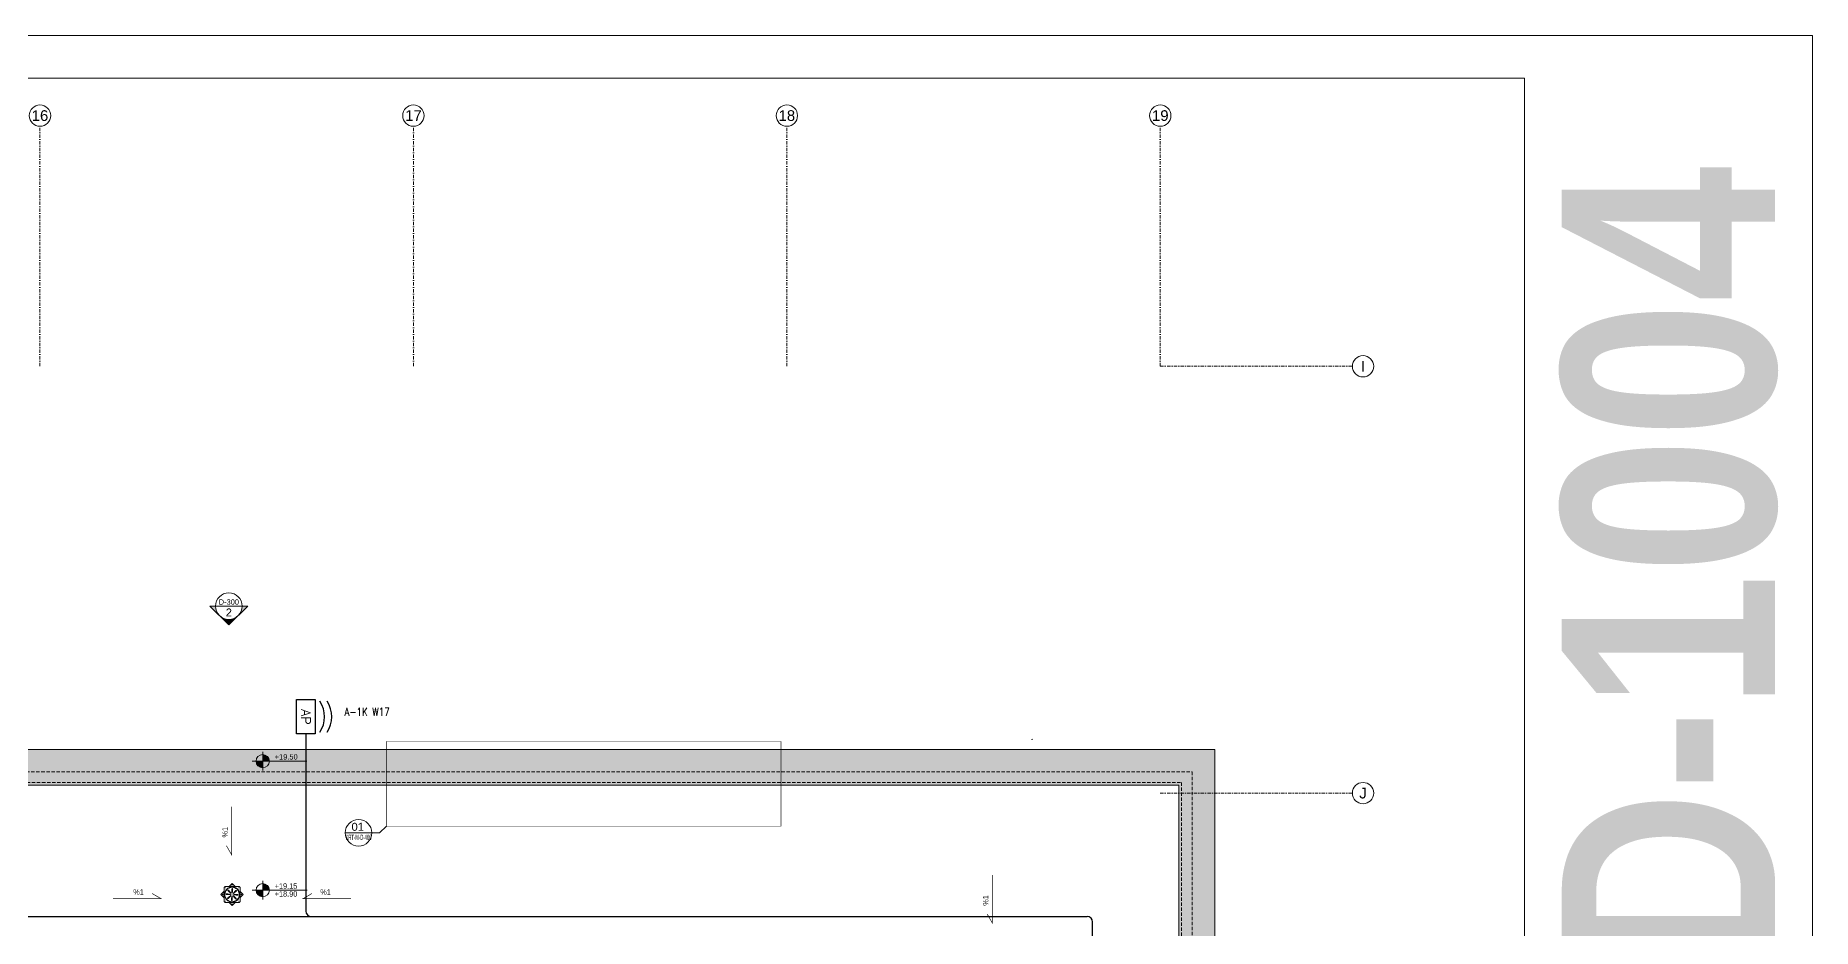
# Model space of a CAD drawing. Extents: x -2050 to 29725, y -1777 to 6820.
# Drawn here: x 26394 to 29725, y 2531 to 4205 of the extents above; entities that cross this region are included whole.
import ezdxf
from ezdxf.enums import TextEntityAlignment as Align

# ---------------------------------------------------------------- set-up
doc = ezdxf.new("R2010")
doc.units = 0
doc.header["$LTSCALE"] = 25
doc.header["$MEASUREMENT"] = 0
for name, pattern in [('DASHDOT2', [0.5, 0.25, -0.125, 0, -0.125]), ('DOT2', [0.125, 0, -0.125]), ('HIDDEN', [0.375, 0.25, -0.125]), ('HIDDEN2', [4.7625, 3.175, -1.5875])]:
    doc.linetypes.add(name, pattern=pattern)
doc.layers.get('0').update_dxf_attribs({"color": 9, "lineweight": 9})
for name, color, linetype, lineweight in [('06A', 9, 'Continuous', 9), ('06D', 9, 'Continuous', 9), ('20', 9, 'DOT2', 9), ('21', 9, 'Continuous', 9), ('24', 9, 'DASHDOT2', 9), ('40A', 9, 'Continuous', 9), ('DATA TAVAN', 160, 'Continuous', 30), ('E-HARİCİ ACCESS POINT (KABLOSUZ ERİŞİM İÇİN)', 4, 'Continuous', 30), ('E-YAZI', 7, 'Continuous', 30), ('GEB-BEZUG', 9, 'Continuous', 25)]:
    doc.layers.add(name, color=color, linetype=linetype, lineweight=lineweight)
doc.styles.add('Arial', font='arial.ttf', dxfattribs={"height": 2.5})
doc.styles.add('E-YAZI', font='txttw.shx')
doc.styles.add('MuuM_TEXT-BOLD', font='ARIALNB.TTF')
doc.styles.add('MuuM_TEXT-ITALIC', font='ARIALNI.TTF')
doc.styles.add('MuuM_TEXT-STANDART', font='ARIALN.TTF')

# ---------------------------------------------------------------- blocks, each defined once
blk = doc.blocks.new('Einfügepunkt')
at = {"layer": 'GEB-BEZUG'}
for p, q in [((-1, -1), (1, 1)), ((-1, 1), (1, -1))]:
    blk.add_line(p, q, dxfattribs=at)
blk = doc.blocks.new('p-suzgec')
at = {"ltscale": 25}
for p, q in [((-21.1, 0), (-15.5, 5.7)), ((-15.5, -5.7), (-21.1, 0)), ((-15.5, 5.7), (-15.2, 5.9)), ((-15.5, -5.7), (-15.5, 5.7)), ((-13.2, 15), (-15.2, 13)), ((-15.2, 13), (-15.2, -13)), ((12.8, 15), (-13.2, 15)), ((-10.5, 1.2), (-3.4, 0.3)), ((-6.1, 15), (-5.9, 15.2)), ((-5.9, 12.3), (-6, 12.5)), ((-5.9, 15.2), (-0.2, 20.9)), ((-5.9, 15.2), (5.4, 15.2)), ((-5.8, 12), (-5.9, 12.3)), ((-5.1, 12.9), (-5, 12.7)), ((-5, 12.7), (-4.8, 12.4)), ((-3.3, 0.2), (-3.4, 0.3)), ((-0.2, 0), (-0.5, 0)), ((-0.2, 20.9), (5.4, 15.2)), ((-0.2, 0), (-0.2, 0.2)), ((-0.2, 0), (0, 0)), ((-0.2, 0), (-0.2, -0.2)), ((0.9, 10.2), (0, 3.1)), ((0, 3), (0, 3.1)), ((5.4, 15.2), (5.6, 15)), ((12.1, 5.6), (12.3, 5.7)), ((12.6, 4.8), (12.5, 4.7)), ((14.8, 13), (12.8, 15)), ((14.8, -13), (14.8, 13)), ((14.8, 5.9), (15, 5.7)), ((15, 5.7), (15, -5.7)), ((15, 5.7), (20.6, 0)), ((20.6, 0), (15, -5.7)), ((-15.2, -5.9), (-15.5, -5.7)), ((-15.2, -13), (-13.2, -15)), ((-13.2, -15), (12.8, -15)), ((-13.1, -4.8), (-13, -4.7)), ((-13, -4.7), (-12.6, -4.6)), ((-12.6, -5.6), (-12.8, -5.7)), ((-12.2, -5.5), (-12.6, -5.6)), ((-5.9, -15.2), (-6.1, -15)), ((5.4, -15.2), (-5.9, -15.2)), ((-0.2, -20.9), (-5.9, -15.2)), ((-1.4, -10.2), (-0.5, -3.1)), ((-0.5, -3), (-0.5, -3.1)), ((5.4, -15.2), (-0.2, -20.9)), ((2.8, -0.2), (2.9, -0.3)), ((10, -1.2), (2.9, -0.3)), ((4.5, -12.7), (4.3, -12.4)), ((4.6, -12.9), (4.5, -12.7)), ((5.3, -12), (5.4, -12.3)), ((5.4, -12.3), (5.5, -12.5)), ((5.6, -15), (5.4, -15.2)), ((12.8, -15), (14.8, -13)), ((15, -5.7), (14.8, -5.9))]:
    blk.add_line(p, q, dxfattribs=at)
for centre, radius in [((-17.9, 0), 0.4), ((-17.9, 0), 0.358), ((-0.2, 0), 14.3), ((-12.8, 12.5), 0.3), ((-0.2, 17.7), 0.4), ((-0.2, 17.7), 0.358), ((12.2, 12.5), 0.3), ((17.4, 0), 0.4), ((17.4, 0), 0.358), ((-12.8, -12.5), 0.3), ((-0.2, -17.7), 0.4), ((-0.2, -17.7), 0.358), ((12.2, -12.5), 0.3)]:
    blk.add_circle(centre, radius, dxfattribs=at)
for radius, start, end in [(13.5, 114.6147, 200.3853), (13.8, 110.4176, 114.5824), (13.7, 110.4084, 114.5916), (13.3, 110.3378, 114.6622), (13.2, 110.3292, 114.6708), (13.5, 24.6147, 110.3853), (13.6, 294.6147, 20.3853), (13.2, 20.3292, 24.6708), (13.3, 20.3378, 24.6622), (13.7, 20.4084, 24.5916), (13.8, 20.4176, 24.5824), (13.7, 200.4084, 204.5916), (13.8, 200.4176, 204.5824), (13.3, 200.3378, 204.6622), (13.2, 200.3292, 204.6708), (13.5, 204.6147, 290.3853), (13.2, 290.3292, 294.6708), (13.3, 290.3378, 294.6622), (13.7, 290.4084, 294.5916), (13.8, 290.4176, 294.5824)]:
    blk.add_arc((-0.2, 0), radius, start, end, dxfattribs=at)
for points, knots in [([(-10.5, -0.3), (-10.6, -0.3), (-10.7, -0.3), (-10.9, -0.2), (-11, -0.2), (-11.1, 0), (-11.2, 0.1), (-11.2, 0.3), (-11.2, 0.4), (-11.2, 0.6), (-11.2, 0.7), (-11.1, 0.9), (-11.1, 1), (-10.9, 1.1), (-10.8, 1.1), (-10.6, 1.2), (-10.5, 1.2), (-10.4, 1.2)], [2.169268, 2.169268, 2.169268, 2.169268, 2.468107, 2.468107, 2.768207, 2.768207, 3.065525, 3.065525, 3.362844, 3.362844, 3.660162, 3.660162, 3.95748, 3.95748, 4.257581, 4.257581, 4.55635, 4.55635, 4.55635, 4.55635]), ([(-7.7, 7), (-7.8, 7.1), (-7.8, 7.2), (-7.9, 7.4), (-7.9, 7.5), (-7.9, 7.7), (-7.9, 7.8), (-7.8, 8), (-7.8, 8), (-7.6, 8.2), (-7.5, 8.2), (-7.3, 8.3), (-7.2, 8.3), (-7, 8.3), (-6.9, 8.3), (-6.7, 8.2), (-6.6, 8.1), (-6.6, 8)], [2.169268, 2.169268, 2.169268, 2.169268, 2.468107, 2.468107, 2.768207, 2.768207, 3.065525, 3.065525, 3.362844, 3.362844, 3.660162, 3.660162, 3.95748, 3.95748, 4.257581, 4.257581, 4.55635, 4.55635, 4.55635, 4.55635]), ([(-3.5, 0.4), (-3.5, 0.4), (-3.5, 0.4), (-3.5, 0.4), (-3.4, 0.4), (-3.4, 0.4), (-3.4, 0.3), (-3.3, 0.3), (-3.3, 0.3), (-3.3, 0.3), (-3.3, 0.2), (-3.2, 0.2), (-3.2, 0.1), (-3.3, 0.1), (-3.3, 0), (-3.3, 0), (-3.3, -0.1), (-3.4, -0.1), (-3.4, -0.1), (-3.5, -0.1), (-3.5, -0.1), (-3.5, -0.1), (-3.5, -0.1)], [-0.0013985, -0.0013985, -0.0013985, -0.0013985, 0, 0, 0, 0.0909291, 0.0909291, 0.1818582, 0.1818582, 0.2711248, 0.2711248, 0.3603915, 0.3603915, 0.4496581, 0.4496581, 0.5389247, 0.5389247, 0.6298538, 0.6298538, 0.7207829, 0.7207829, 0.7401198, 0.7401198, 0.7401198, 0.7401198]), ([(-2.2, 2.6), (-2.2, 2.6), (-2.2, 2.6), (-2.2, 2.6), (-2.2, 2.5), (-2.2, 2.5), (-2.2, 2.4), (-2.2, 2.4), (-2.2, 2.3), (-2.2, 2.3), (-2.2, 2.3), (-2.3, 2.2), (-2.3, 2.2), (-2.3, 2.2), (-2.4, 2.2), (-2.4, 2.1), (-2.5, 2.1), (-2.5, 2.2), (-2.6, 2.2), (-2.6, 2.2), (-2.6, 2.2), (-2.6, 2.2), (-2.6, 2.2)], [-0.0013985, -0.0013985, -0.0013985, -0.0013985, 0, 0, 0, 0.0909291, 0.0909291, 0.1818582, 0.1818582, 0.2711248, 0.2711248, 0.3603915, 0.3603915, 0.4496581, 0.4496581, 0.5389247, 0.5389247, 0.6298538, 0.6298538, 0.7207829, 0.7207829, 0.7401198, 0.7401198, 0.7401198, 0.7401198]), ([(-0.6, 10.2), (-0.6, 10.3), (-0.5, 10.4), (-0.5, 10.6), (-0.4, 10.7), (-0.3, 10.8), (-0.2, 10.9), (0, 11), (0.1, 11), (0.3, 11), (0.4, 11), (0.6, 10.9), (0.7, 10.8), (0.8, 10.7), (0.9, 10.6), (0.9, 10.4), (1, 10.3), (0.9, 10.2)], [2.169268, 2.169268, 2.169268, 2.169268, 2.468107, 2.468107, 2.768207, 2.768207, 3.065525, 3.065525, 3.362844, 3.362844, 3.660162, 3.660162, 3.95748, 3.95748, 4.257581, 4.257581, 4.55635, 4.55635, 4.55635, 4.55635]), ([(0.1, 3.2), (0.1, 3.2), (0.1, 3.2), (0.1, 3.2), (0.1, 3.2), (0.1, 3.2), (0.1, 3.1), (0.1, 3.1), (0, 3), (0, 3), (-0.1, 3), (-0.1, 3), (-0.2, 3), (-0.2, 3), (-0.2, 3), (-0.3, 3), (-0.3, 3.1), (-0.3, 3.1), (-0.4, 3.2), (-0.4, 3.2), (-0.4, 3.2), (-0.4, 3.3), (-0.4, 3.3)], [-0.0013985, -0.0013985, -0.0013985, -0.0013985, 0, 0, 0, 0.0909291, 0.0909291, 0.1818582, 0.1818582, 0.2711248, 0.2711248, 0.3603915, 0.3603915, 0.4496581, 0.4496581, 0.5389247, 0.5389247, 0.6298538, 0.6298538, 0.7207829, 0.7207829, 0.7401198, 0.7401198, 0.7401198, 0.7401198]), ([(2.3, 2), (2.3, 2), (2.3, 2), (2.3, 2), (2.3, 2), (2.2, 2), (2.2, 1.9), (2.2, 1.9), (2.1, 1.9), (2.1, 2), (2, 2), (2, 2), (1.9, 2), (1.9, 2.1), (1.9, 2.1), (1.9, 2.2), (1.9, 2.2), (1.9, 2.3), (1.9, 2.3), (1.9, 2.3), (2, 2.4), (2, 2.4), (2, 2.4)], [-0.0013985, -0.0013985, -0.0013985, -0.0013985, 0, 0, 0, 0.0909291, 0.0909291, 0.1818582, 0.1818582, 0.2711248, 0.2711248, 0.3603915, 0.3603915, 0.4496581, 0.4496581, 0.5389247, 0.5389247, 0.6298538, 0.6298538, 0.7207829, 0.7207829, 0.7401198, 0.7401198, 0.7401198, 0.7401198]), ([(3, -0.4), (3, -0.4), (3, -0.4), (3, -0.4), (2.9, -0.4), (2.9, -0.4), (2.9, -0.3), (2.8, -0.3), (2.8, -0.3), (2.8, -0.3), (2.8, -0.2), (2.7, -0.2), (2.7, -0.1), (2.8, -0.1), (2.8, 0), (2.8, 0), (2.8, 0.1), (2.9, 0.1), (2.9, 0.1), (3, 0.1), (3, 0.1), (3, 0.1), (3, 0.1)], [-0.0013985, -0.0013985, -0.0013985, -0.0013985, 0, 0, 0, 0.0909291, 0.0909291, 0.1818582, 0.1818582, 0.2711248, 0.2711248, 0.3603915, 0.3603915, 0.4496581, 0.4496581, 0.5389247, 0.5389247, 0.6298538, 0.6298538, 0.7207829, 0.7207829, 0.7401198, 0.7401198, 0.7401198, 0.7401198]), ([(6.8, 7.4), (6.8, 7.5), (6.9, 7.6), (7.1, 7.7), (7.2, 7.7), (7.4, 7.7), (7.5, 7.7), (7.7, 7.6), (7.8, 7.5), (7.9, 7.4), (8, 7.3), (8.1, 7.1), (8.1, 7), (8, 6.8), (8, 6.7), (7.9, 6.5), (7.8, 6.4), (7.8, 6.3)], [2.169268, 2.169268, 2.169268, 2.169268, 2.468107, 2.468107, 2.768207, 2.768207, 3.065525, 3.065525, 3.362844, 3.362844, 3.660162, 3.660162, 3.95748, 3.95748, 4.257581, 4.257581, 4.55635, 4.55635, 4.55635, 4.55635]), ([(10, 0.3), (10.1, 0.3), (10.2, 0.3), (10.4, 0.2), (10.5, 0.2), (10.6, 0), (10.7, -0.1), (10.7, -0.3), (10.7, -0.4), (10.7, -0.6), (10.7, -0.7), (10.6, -0.9), (10.6, -1), (10.4, -1.1), (10.3, -1.1), (10.1, -1.2), (10, -1.2), (9.9, -1.2)], [2.169268, 2.169268, 2.169268, 2.169268, 2.468107, 2.468107, 2.768207, 2.768207, 3.065525, 3.065525, 3.362844, 3.362844, 3.660162, 3.660162, 3.95748, 3.95748, 4.257581, 4.257581, 4.55635, 4.55635, 4.55635, 4.55635]), ([(-7.3, -7.4), (-7.3, -7.5), (-7.4, -7.6), (-7.6, -7.7), (-7.7, -7.7), (-7.9, -7.7), (-8, -7.7), (-8.2, -7.6), (-8.3, -7.5), (-8.4, -7.4), (-8.5, -7.3), (-8.6, -7.1), (-8.6, -7), (-8.5, -6.8), (-8.5, -6.7), (-8.4, -6.5), (-8.3, -6.4), (-8.3, -6.3)], [2.169268, 2.169268, 2.169268, 2.169268, 2.468107, 2.468107, 2.768207, 2.768207, 3.065525, 3.065525, 3.362844, 3.362844, 3.660162, 3.660162, 3.95748, 3.95748, 4.257581, 4.257581, 4.55635, 4.55635, 4.55635, 4.55635]), ([(-2.8, -2), (-2.8, -2), (-2.8, -2), (-2.8, -2), (-2.8, -2), (-2.7, -2), (-2.7, -1.9), (-2.7, -1.9), (-2.6, -1.9), (-2.6, -2), (-2.5, -2), (-2.5, -2), (-2.4, -2), (-2.4, -2.1), (-2.4, -2.1), (-2.4, -2.2), (-2.4, -2.2), (-2.4, -2.3), (-2.4, -2.3), (-2.4, -2.3), (-2.5, -2.4), (-2.5, -2.4), (-2.5, -2.4)], [-0.0013985, -0.0013985, -0.0013985, -0.0013985, 0, 0, 0, 0.0909291, 0.0909291, 0.1818582, 0.1818582, 0.2711248, 0.2711248, 0.3603915, 0.3603915, 0.4496581, 0.4496581, 0.5389247, 0.5389247, 0.6298538, 0.6298538, 0.7207829, 0.7207829, 0.7401198, 0.7401198, 0.7401198, 0.7401198]), ([(0.1, -10.2), (0.1, -10.3), (0, -10.4), (0, -10.6), (-0.1, -10.7), (-0.2, -10.8), (-0.3, -10.9), (-0.5, -11), (-0.6, -11), (-0.8, -11), (-0.9, -11), (-1.1, -10.9), (-1.2, -10.8), (-1.3, -10.7), (-1.4, -10.6), (-1.4, -10.4), (-1.5, -10.3), (-1.4, -10.2)], [2.169268, 2.169268, 2.169268, 2.169268, 2.468107, 2.468107, 2.768207, 2.768207, 3.065525, 3.065525, 3.362844, 3.362844, 3.660162, 3.660162, 3.95748, 3.95748, 4.257581, 4.257581, 4.55635, 4.55635, 4.55635, 4.55635]), ([(-0.6, -3.2), (-0.6, -3.2), (-0.6, -3.2), (-0.6, -3.2), (-0.6, -3.2), (-0.6, -3.2), (-0.6, -3.1), (-0.6, -3.1), (-0.5, -3), (-0.5, -3), (-0.4, -3), (-0.4, -3), (-0.4, -3), (-0.3, -3), (-0.3, -3), (-0.2, -3), (-0.2, -3.1), (-0.2, -3.1), (-0.2, -3.2), (-0.1, -3.2), (-0.1, -3.2), (-0.1, -3.3), (-0.1, -3.3)], [-0.0013985, -0.0013985, -0.0013985, -0.0013985, 0, 0, 0, 0.0909291, 0.0909291, 0.1818582, 0.1818582, 0.2711248, 0.2711248, 0.3603915, 0.3603915, 0.4496581, 0.4496581, 0.5389247, 0.5389247, 0.6298538, 0.6298538, 0.7207829, 0.7207829, 0.7401198, 0.7401198, 0.7401198, 0.7401198]), ([(1.7, -2.6), (1.7, -2.6), (1.7, -2.6), (1.7, -2.6), (1.7, -2.5), (1.7, -2.5), (1.7, -2.4), (1.7, -2.4), (1.7, -2.3), (1.7, -2.3), (1.7, -2.3), (1.8, -2.2), (1.8, -2.2), (1.8, -2.2), (1.9, -2.2), (1.9, -2.1), (2, -2.1), (2, -2.2), (2.1, -2.2), (2.1, -2.2), (2.1, -2.2), (2.1, -2.2), (2.1, -2.2)], [-0.0013985, -0.0013985, -0.0013985, -0.0013985, 0, 0, 0, 0.0909291, 0.0909291, 0.1818582, 0.1818582, 0.2711248, 0.2711248, 0.3603915, 0.3603915, 0.4496581, 0.4496581, 0.5389247, 0.5389247, 0.6298538, 0.6298538, 0.7207829, 0.7207829, 0.7401198, 0.7401198, 0.7401198, 0.7401198]), ([(7.2, -7), (7.3, -7.1), (7.3, -7.2), (7.4, -7.4), (7.4, -7.5), (7.4, -7.7), (7.4, -7.8), (7.3, -8), (7.3, -8), (7.1, -8.2), (7, -8.2), (6.8, -8.3), (6.7, -8.3), (6.5, -8.3), (6.4, -8.3), (6.2, -8.2), (6.1, -8.1), (6.1, -8)], [2.169268, 2.169268, 2.169268, 2.169268, 2.468107, 2.468107, 2.768207, 2.768207, 3.065525, 3.065525, 3.362844, 3.362844, 3.660162, 3.660162, 3.95748, 3.95748, 4.257581, 4.257581, 4.55635, 4.55635, 4.55635, 4.55635])]:
    blk.add_open_spline(points, degree=3, knots=knots, dxfattribs=at)
for points, weights in [([(-10.4, 1.2), (-5.1, 0.6), (-3.5, 0.4)], [1.04357122072, 1.19470433147, 1]), ([(-2.6, 2.2), (-3.9, 3.4), (-7.7, 7)], [1, 1.19289012244, 1.04336959178]), ([(-6.6, 8), (-3.3, 3.9), (-2.2, 2.6)], [1.04357122128, 1.19470433435, 1]), ([(-0.4, 3.3), (-0.4, 4.9), (-0.6, 10.2)], [1, 1.1928901223, 1.04336959175]), ([(0.9, 10.2), (0.3, 4.9), (0.1, 3.2)], [1.04357122043, 1.19470432993, 1]), ([(2, 2.4), (3.1, 3.6), (6.8, 7.4)], [1, 1.19289012017, 1.04336959134]), ([(7.8, 6.3), (3.6, 3), (2.3, 2)], [1.04357122006, 1.19470432802, 1]), ([(11.7, 5.5), (11.9, 5.6), (12.1, 5.6)], [1.02554744525, 1.0127799804, 1]), ([(12.5, 4.7), (12.3, 4.7), (12.1, 4.6)], [1, 1.0127799804, 1.02554744526]), ([(-3.5, -0.1), (-5.2, -0.2), (-10.5, -0.3)], [1, 1.19289012449, 1.04336959218]), ([(-8.3, -6.3), (-4.1, -3), (-2.8, -2)], [1.04357122094, 1.1947043326, 1]), ([(-2.5, -2.4), (-3.6, -3.6), (-7.3, -7.4)], [1, 1.19289012327, 1.04336959194]), ([(-1.4, -10.2), (-0.8, -4.9), (-0.6, -3.2)], [1.04357122103, 1.19470433305, 1]), ([(-0.1, -3.3), (-0.1, -4.9), (0.1, -10.2)], [1, 1.19289011339, 1.04336959002]), ([(6.1, -8), (2.8, -3.9), (1.7, -2.6)], [1.04357121982, 1.19470432681, 1]), ([(2.1, -2.2), (3.4, -3.4), (7.2, -7)], [1, 1.19289011781, 1.04336959088])]:
    blk.add_rational_spline(points, weights, degree=2, dxfattribs=at)
for points, weights, knots in [([(3, 0.1), (3.5, 0.1), (6, 0.2), (10, 0.3)], [4.14064799907, 3.56700040162, 2.15953650571, 1.32480586323], [27.48414514, 27.48414514, 27.48414514, 27.50397367, 27.53272487, 27.53272487, 27.53272487]), ([(9.9, -1.2), (7.9, -1), (4.7, -0.6), (3.3, -0.4), (3, -0.4)], [1.32476723726, 1.64485472039, 2.71311941379, 3.81141839734, 4.16242382948], [0.00590224, 0.00590224, 0.00590224, 0.01753913, 0.04477222, 0.05758123, 0.05758123, 0.05758123])]:
    blk.add_rational_spline(points, weights, degree=2, knots=knots, dxfattribs=at)
at = {"ltscale": 25, "xscale": 0.1, "yscale": 0.1, "zscale": 0.1}
blk.add_blockref('Einfügepunkt', (-0.2, 0), dxfattribs=at)
blk = doc.blocks.new('0_aks')
at = {"linetype": 'Continuous'}
blk.add_circle((0, 0), 2, dxfattribs=at)
at = {"style": 'Arial'}
blk.add_attdef('AKS', text='', height=2, dxfattribs=at).set_placement((0, 0), align=Align.MIDDLE_CENTER)
blk = doc.blocks.new('P-AKS_AUDI')
at = {"layer": '24'}
for points in [[(-2100, 800), (-2100, 1250)], [(-1400, 800), (-1400, 1250)], [(-700, 800), (-700, 1250)], [(0, 800), (0, 1250)], [(0, 800), (360, 800)], [(0, 0), (360, 0)]]:
    blk.add_lwpolyline(points, dxfattribs=at)
at = {"layer": '24', "xscale": 10, "yscale": 10, "zscale": 10}
for p, values in [((-2100, 1270), {'AKS': '16'}), ((-1400, 1270), {'AKS': '17'}), ((-700, 1270), {'AKS': '18'}), ((0, 1270), {'AKS': '19'}), ((380, 800), {'AKS': 'I'}), ((380, 0), {'AKS': 'J'})]:
    blk.add_blockref('0_aks', p, dxfattribs=at).add_auto_attribs(values)
blk = doc.blocks.new('0_elevationtarget-p')
h = blk.add_hatch(color=256)
h.paths.add_polyline_path([(2.5, 0, 0.414214), (0, 2.5), (0, 0)])
h.paths.add_polyline_path([(0, 0), (-2.5, 0, 0.414214), (0, -2.5)])
blk.add_line((0, -3.5), (0, 3.5))
blk.add_lwpolyline([(16.6, 0), (-4, 0)])
blk.add_circle((0, 0), 2.5)
at = {"style": 'Arial'}
blk.add_attdef('BITMISKOT', text='', height=2, dxfattribs=at).set_placement((4.5, 0), align=Align.BOTTOM_LEFT)
blk.add_attdef('KABAKOT', text='', height=2, dxfattribs=at).set_placement((4.5, -0.59), align=Align.TOP_LEFT)
blk = doc.blocks.new('0_elevationtarget-p-bk')
h = blk.add_hatch(color=254)
h.paths.add_polyline_path([(2.5, 0, 0.414214), (0, 2.5), (0, 0)])
h.paths.add_polyline_path([(0, 0), (-2.5, 0, 0.414214), (0, -2.5)])
blk.add_line((0, -3.5), (0, 3.5))
blk.add_lwpolyline([(16.6, 0), (-4, 0)])
blk.add_circle((0, 0), 2.5)
at = {"style": 'Arial'}
blk.add_attdef('BITMISKOT', text='', height=2, dxfattribs=at).set_placement((4.5, 0), align=Align.BOTTOM_LEFT)
at = {"style": 'MuuM_TEXT-ITALIC'}
blk.add_attdef('FINISHINGFLOORLEVEL', text='', height=2, dxfattribs=at).set_placement((4.5, -0.59), align=Align.TOP_LEFT)
blk = doc.blocks.new('0_exteriorelevation1')
h = blk.add_hatch(color=256)
h.dxf.hatch_style = 1
h.paths.add_polyline_path([(0, 7.07), (-3.54, 3.54, -0.414214), (3.54, 3.54)])
h = blk.add_hatch(color=256)
edge = h.paths.add_edge_path()
edge.add_arc((0, 0), 5, 135, 180)
edge.add_line((-5, 0), (-7.07, 0))
edge.add_line((-7.07, 0), (-3.54, 3.54))
edge = h.paths.add_edge_path()
edge.add_line((5, 0), (7.07, 0))
edge.add_line((7.07, 0), (3.54, 3.54))
edge.add_arc((0, 0), 5, 0, 45, ccw=False)
blk.add_lwpolyline([(7.07, 0), (0, 7.07), (-7.07, 0), (7.07, 0)])
blk.add_lwpolyline([(7.07, 0), (0, 7.07), (-7.07, 0), (7.07, 0)])
blk.add_circle((0, 0), 5)
at = {"style": 'Arial'}
blk.add_attdef('KESITADI', text='', height=3, dxfattribs=at).set_placement((0, 0), align=Align.BOTTOM_CENTER)
blk.add_attdef('PAFTAADI', text='', height=2, dxfattribs=at).set_placement((0, -0.5), align=Align.TOP_CENTER)
blk = doc.blocks.new('0_detailbox1')
blk.add_lwpolyline([(10.41, -2.5), (7.91, 0), (-5, 0)])
blk.add_circle((0, 0), 5)
at = {"style": 'Arial'}
blk.add_attdef('DETAYADI', text='', height=3, dxfattribs=at).set_placement((0, 0), align=Align.BOTTOM_CENTER)
blk.add_attdef('PAFTAADI', text='', height=2, dxfattribs=at).set_placement((0, -0.5), align=Align.TOP_CENTER)
blk = doc.blocks.new('E-HARİCİ ACCESS POINT')
at = {"layer": 'E-HARİCİ ACCESS POINT (KABLOSUZ ERİŞİM İÇİN)', "ltscale": 2}
blk.add_lwpolyline([(35, 32.3), (35, -32.3), (0, -32.3), (0, 32.3)], close=True, dxfattribs=at)
at = {"layer": 'E-HARİCİ ACCESS POINT (KABLOSUZ ERİŞİM İÇİN)'}
for centre in [(-1.3, 0), (12.3, 0)]:
    blk.add_arc(centre, 53.8, 327.1828, 32.8172, dxfattribs=at)
at = {"layer": 'E-HARİCİ ACCESS POINT (KABLOSUZ ERİŞİM İÇİN)', "style": 'E-YAZI'}
blk.add_text('AP', height=17.28, rotation=270, dxfattribs=at).set_placement((9, 14.2))

msp = doc.modelspace()

# ---------------------------------------------------------------- hatches: boundary and pattern name
h = msp.add_hatch(color=253)
h.dxf.hatch_style = 1
h.paths.add_polyline_path([(28604.5, 2867), (24900.5, 2867), (24900.5, 1820), (24967.5, 1820), (24967.5, 2800), (28537.5, 2800), (28537.5, 2355), (28542.5, 2355), (28604.5, 2355)])

# ---------------------------------------------------------------- linework, layer by layer
at = {"layer": '06A'}
msp.add_lwpolyline([(24900.5, 1820), (24900.5, 2867), (28604.5, 2867), (28604.5, 2355), (28542.5, 2355), (28537.5, 2355), (28537.5, 2800), (24967.5, 2800), (24967.5, 1820), (24962.5, 1820), (24902.5, 1820)], dxfattribs=at)
at = {"layer": '20', "linetype": 'HIDDEN'}
for points in [[(24942.5, 1830), (24942.5, 2825), (28562.5, 2825), (28562.5, 2365)], [(24962.5, 1830), (24962.5, 2805), (28542.5, 2805), (28542.5, 2365)]]:
    msp.add_lwpolyline(points, dxfattribs=at)
at = {"layer": '21', "linetype": 'HIDDEN2', "ltscale": 0.1, "const_width": 1}
msp.add_lwpolyline([(27051.72, 2881.81), (27791.44, 2881.81), (27791.44, 2723.15), (27051.72, 2723.15)], close=True, dxfattribs=at)
at = {"layer": '21', "const_width": 1.2}
for points in [[(26761.61, 2759.64), (26761.61, 2669.64), (26751.93, 2686.41)], [(28187.61, 2631.66), (28187.61, 2541.66), (28177.93, 2558.43)], [(26539.31, 2587.23), (26629.31, 2587.23), (26612.54, 2596.91)], [(26985.69, 2587.23), (26895.69, 2587.23), (26912.46, 2596.91)]]:
    msp.add_lwpolyline(points, dxfattribs=at)
at = {"layer": '40A'}
for points in [[(29725, 4205), (23780, 4205), (23780, 0), (29725, 0)], [(29185.06, 80), (23860, 80), (23860, 4125), (29185.06, 4125)]]:
    msp.add_lwpolyline(points, close=True, dxfattribs=at)
at = {"layer": 'DATA TAVAN'}
for p, q in [((26900.85, 2895.87), (26900.85, 2563.76)), ((25067.99, 2553.76), (26998.22, 2553.76)), ((26910.85, 2553.76), (28365.59, 2553.76)), ((28375.59, 2437.73), (28375.59, 2543.76))]:
    msp.add_line(p, q, dxfattribs=at)
for centre, radius, start, end in [((28261.58, 2884.95), 1, 0, 90), ((26910.85, 2563.76), 10, 180, 270), ((28365.59, 2543.76), 10, 0, 90)]:
    msp.add_arc(centre, radius, start, end, dxfattribs=at)

# ---------------------------------------------------------------- block references
at = {"layer": '06D'}
msp.add_blockref('p-suzgec', (26762.75, 2594.98), dxfattribs=at)
at = {"layer": '21'}
ref = msp.add_blockref('0_exteriorelevation1', (26756.48, 3135.55), dxfattribs=dict(at, xscale=-5, yscale=5, zscale=5, rotation=180))
ref.add_attrib('KESITADI', '2', dxfattribs={"layer": '0', "height": 15, "style": 'Arial'}).set_placement((26756.48, 3111.61), align=Align.BOTTOM_CENTER)
ref.add_attrib('PAFTAADI', 'D-300', dxfattribs={"layer": '0', "height": 10, "style": 'Arial'}).set_placement((26756.48, 3148.18), align=Align.TOP_CENTER)
ref = msp.add_blockref('0_elevationtarget-p-bk', (26819.9, 2844.94), dxfattribs=dict(at, xscale=5, yscale=5, zscale=5))
ref.add_attrib('BITMISKOT', '+19.50', dxfattribs={"layer": '0', "height": 10, "style": 'Arial'}).set_placement((26842.4, 2844.94), align=Align.BOTTOM_LEFT)
ref = msp.add_blockref('0_detailbox1', (26999.66, 2710.65), dxfattribs=dict(at, xscale=-5, yscale=5, zscale=5, rotation=180))
ref.add_attrib('DETAYADI', '01', dxfattribs={"layer": '0', "height": 15, "style": 'Arial'}).set_placement((26998.07, 2709.9), align=Align.BOTTOM_CENTER)
ref.add_attrib('PAFTAADI', 'KRT-M-D-400', dxfattribs={"layer": '0', "height": 10, "style": 'Arial', "width": 0.45}).set_placement((26999.69, 2707.27), align=Align.TOP_CENTER)
ref = msp.add_blockref('0_elevationtarget-p', (26820.01, 2603.14), dxfattribs=dict(at, xscale=5, yscale=5, zscale=0.5))
ref.add_attrib('BITMISKOT', '+19.15', dxfattribs={"layer": '0', "height": 10, "style": 'MuuM_TEXT-STANDART'}).set_placement((26842.51, 2602.87), align=Align.BOTTOM_LEFT)
ref.add_attrib('KABAKOT', '+18.90', dxfattribs={"layer": '0', "height": 10, "style": 'MuuM_TEXT-STANDART'}).set_placement((26842.51, 2588.04), align=Align.BOTTOM_LEFT)
at = {"layer": '24'}
msp.add_blockref('P-AKS_AUDI', (28502.5, 2785), dxfattribs=at)
at = {"layer": 'E-HARİCİ ACCESS POINT (KABLOSUZ ERİŞİM İÇİN)'}
msp.add_blockref('E-HARİCİ ACCESS POINT', (26883.37, 2928.2), dxfattribs=at)

# ---------------------------------------------------------------- texts
at = {"layer": '21', "char_height": 10, "width": 119.8316, "attachment_point": 1, "rotation": 90, "style": 'MuuM_TEXT-STANDART'}
for insert in [(26744.19, 2701.84), (28170.18, 2573.86)]:
    msp.add_mtext('%1', dxfattribs=dict(at, insert=insert))
at = {"layer": '21', "char_height": 10, "width": 119.8316, "style": 'MuuM_TEXT-STANDART'}
for insert, attachment_point in [((26597.1, 2604.66), 3), ((26927.9, 2604.66), 1)]:
    msp.add_mtext('%1', dxfattribs=dict(at, insert=insert, attachment_point=attachment_point))
at = {"layer": '40A', "style": 'MuuM_TEXT-BOLD'}
msp.add_text('94-KRT-E-D-1004', height=400, rotation=90, dxfattribs=at).set_placement((29655.06, 2102.5), align=Align.CENTER)
at = {"layer": 'E-YAZI', "color": 6, "style": 'E-YAZI', "width": 0.8}
msp.add_text('A-1K W17', height=15, dxfattribs=at).set_placement((26973.12, 2929.83))

doc.saveas('drawing.dxf')
